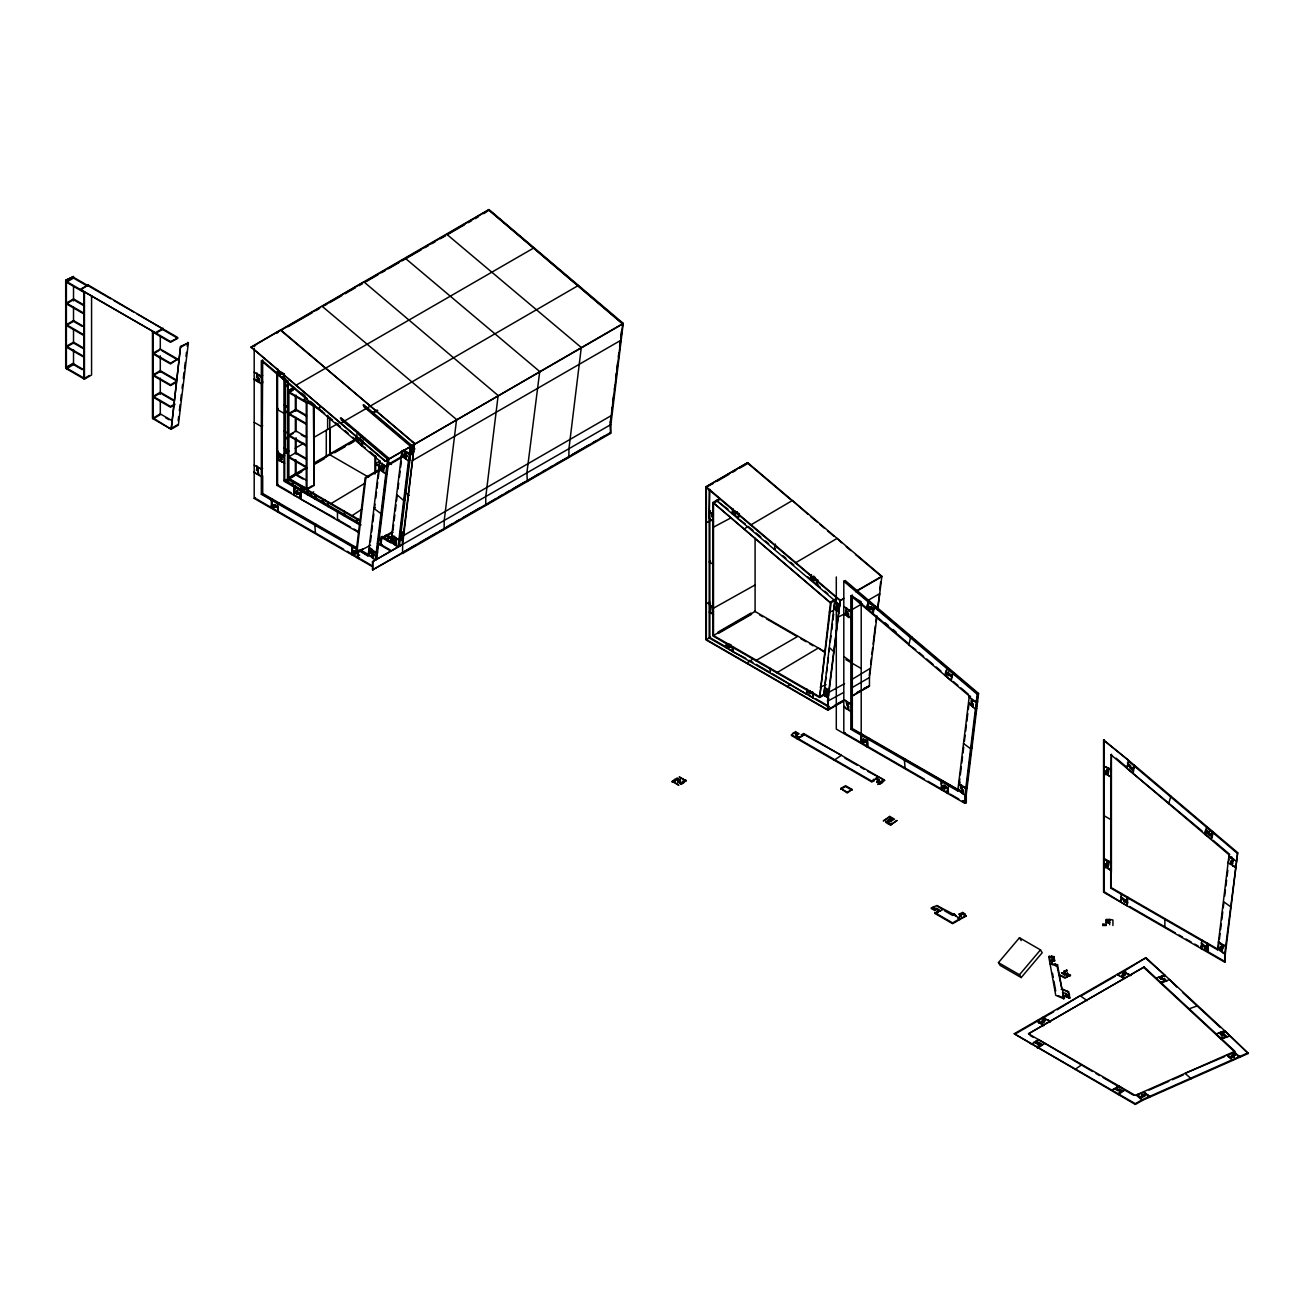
<?xml version="1.0" encoding="UTF-8"?>
<svg xmlns="http://www.w3.org/2000/svg" width="1314" height="1314" viewBox="0 0 1314 1314"><rect width="100%" height="100%" fill="white"/><g stroke="black" fill="none" stroke-linecap="round" stroke-linejoin="round"><path stroke-width="1.5" d="M254.193 348.243L254.193 498.4L371.895 566.35M257.166 380.534L254.193 378.859L259.039 382.407L259.039 378.662L257.413 375.574L257.413 379.927L258.102 378.12L259.039 378.695L259.039 382.423M256.493 373.472L257.413 377.759L256.493 377.2L257.166 373.077M359.872 551.174L368.117 555.921L379.68 460.951L261.338 360.759L261.338 377.036L259.039 374.966L261.338 377.069L261.338 494.278L356.784 549.383M262.012 475.471L262.701 359.97M271.325 505.627L271.965 499.632M271.292 505.611L274.56 507.5L275.907 506.235M275.234 505.233L274.544 504.56L277.747 506.399L278.469 511.622M277.55 451.589L278.24 458.635L276.876 459.424L284.695 463.152M277.78 512.017L277.78 503.771L279.143 502.983M280.112 459.769L280.096 455.367L281.475 455.367L281.475 459.785L280.785 454.973L280.802 460.163L282.149 459.374L280.802 460.163M284.711 455.712L281.722 455.564L284.021 456.861L284.005 378.793L283.216 379.286L284.432 373.964M286.879 449.602L286.206 453.002L287.142 453.527M292.464 486.196L292.464 481.252M293.153 484.932L293.153 481.63M295.338 492.241L296.701 490.664L295.338 492.241L299.099 494.409L295.338 491.436M295.338 486.147L293.975 486.919L294.007 492.536L297.243 494.409L298.59 493.144M301.826 492.553L300.43 493.308L296.028 491.847L297.194 492.52L297.9 491.075M334.627 517.864L300.463 498.926L300.463 490.68L301.826 489.892M306.129 489.547L302.368 488.184L303.041 486.985M304.257 487.872L302.368 487.379M304.257 490.352L304.257 489.268L304.24 490.336L301.005 488.463L301.694 485.917M307.509 491.436L307.492 494.869L307.492 489.908M315.146 499.287L315.146 494.343M315.836 498.022L315.836 494.737M327.843 506.613L327.843 501.669M329.798 428.233L329.798 454.759L329.798 418.115M351.758 552.077L355.026 553.95L356.357 552.685M356.39 551.305L354.994 552.077L355.01 551.009L358.919 552.488M355.7 553.079L355.026 553.473M358.279 553.194L356.915 553.178M358.919 558.072L357.556 558.072L357.572 555.428L358.919 555.428M357.589 553.572L353.105 550.977L356.915 553.966M379.582 540.087L377.693 539.791M380.255 544.982L380.929 541.943L380.929 544.604M384.723 535.734L384.723 536.802L384.706 535.718L386.612 536.03M387.285 538.28L387.285 540.925L387.959 535.718M677.071 779.087L680.307 780.171M674.525 779.777L675.199 780.959L674.525 779.777L672.226 781.896L675.38 780.631L674.706 779.465L677.252 777.987L680.488 779.859L679.896 781.206M686.023 780.385L683.723 782.503L683.05 781.337L686.023 780.385L680.981 784.294L683.526 782.832L682.853 781.649L683.526 782.832M679.371 780.713L681.26 782.586L678.681 781.107M685.152 780.335L679.371 776.985L685.152 780.335L682.853 781.649M828.608 706.916L709.199 637.98L709.182 489.81M709.872 604.259L710.546 611.306L709.199 612.094L713.469 614.558M709.872 489.416L709.182 518.439L711.482 520.525L709.182 518.406M726.281 645.19L729.549 647.079L730.913 645.815M745.794 658.33L732.785 651.596L732.785 646.636M806.763 691.657L810.015 693.529L811.346 692.248M811.904 693.546L812.578 692.363L811.904 693.546L808.094 690.556L812.578 692.363M812.578 697.652L813.251 694.613L813.251 697.274M813.235 692.445L813.218 698.03L808.11 694.301M845.165 732.67L843.818 733.458L843.802 581.297L845.165 580.509L978.585 693.464L966.283 794.428L966.299 802.608L964.936 803.38L836.295 729.106L836.295 576.961M846.101 608.513L846.101 612.258L847.727 615.379L847.727 611.026L847.037 612.817L846.101 612.258L846.791 608.136M844.491 606.805L850.946 611.322L850.946 729.336L942.072 781.929M852.31 595.028L852.31 728.547L959.089 790.19M862.263 734.296L860.9 735.068L860.933 740.685L864.169 742.558L865.532 741.293M861.606 735.479L860.9 737.729M862.28 740.39L862.953 739.191L866.714 742.164L862.28 740.39L863.643 738.813M864.169 740.685L864.169 739.601L867.404 740.702M868.078 746.681L867.404 738.829L868.768 738.041M882.515 782.503L881.842 781.321L882.515 782.503L879.969 783.965L876.734 782.093L877.653 780.779L880.249 781.469L878.36 781.173L879.28 779.843L876.044 777.987L879.28 780.631M876.734 782.093L877.653 780.779M878.343 777.445L871.198 781.567M879.559 781.879L877.653 781.567M879.969 783.965L876.734 781.321M887.607 818.425L883.271 820.938L889.726 816.421L889.052 817.604L892.025 818.54L887.837 821.25L892.305 819.46M888.806 819.608L889.726 820.938L888.806 819.608L885.57 822.268L890.416 825.061L896.871 820.544L890.416 825.061M891.089 823.894L888.116 823.73L888.79 822.564L891.089 824.666L885.57 821.48M891.352 818.146L889.052 817.604M941.382 787.135L944.635 789.008L945.998 787.152M945.998 786.363L944.602 787.135L944.635 786.068L947.87 787.924L948.527 793.114L943.534 790.24M946.523 788.236L942.713 786.823L944.076 785.246L942.713 786.823M947.197 793.13L947.18 790.47L947.87 792.753M931.363 907.974L935.535 909.304L934.599 910.635L931.363 907.974L936.882 905.56L954.293 914.643L952.568 915.415L944.323 910.651M953.537 914.971L956.28 916.137L954.293 913.854M1039.013 1043.743L1036.615 1042.166L1035.925 1043.332M1037.304 1021.241L1039.604 1021.766M1038.503 1043.25L1039.423 1042.708M1092.542 1071.501L1028.517 1033.757L1144.133 967.005L1234.897 1051.266L1135.296 1095.416L1038.454 1039.505L1031.326 1044.416M1039.604 1021.783L1038.931 1022.949L1039.604 1021.783L1037.304 1020.452M1039.177 1040.688L1036.171 1040.836M1041.476 1024.411L1044.712 1021.75L1041.197 1022.719L1045.681 1020.124M1041.887 1023.113L1041.197 1021.931L1044.991 1019.73M1042.659 1044.581L1039.39 1042.692M1043.086 1017.102L1050.231 1022.013M1044.959 1043.25L1037.814 1048.161M1134.918 765.651L1133.703 768.329L1133.062 767.77L1134.261 765.093L1237.673 852.655L1225.469 952.864L1222.414 952.354L1225.387 953.57L1224.714 962.176L1103.579 892.239L1103.579 740.094L1134.278 765.109M1127.855 897.232L1127.182 905.872L1104.269 891.845L1104.253 739.7M1108.375 922.871L1109.689 922.083L1108.375 922.871L1108.375 920.539L1107.406 920.539L1107.39 922.888L1106.076 922.871L1106.076 919.455L1109.689 919.455L1109.689 920.786M1108.375 920.539L1107.39 921.328M1108.425 775.474L1110.724 776.804L1111.398 754.22L1111.398 870.098L1108.425 868.39L1110.724 869.72L1110.724 888.116L1217.569 949.808L1218.669 945.357M1109.673 924.728L1109.689 922.083M1109.689 919.455L1112.942 919.997L1112.925 925.516M1111.825 1090.094L1118.97 1085.972L1123.946 1089.651M1120.678 902.11L1120.711 899.482M1127.182 897.626L1127.166 900.271L1127.182 896.838M1149.701 1097.157L1147.713 1094.89L1146.941 1095.235L1148.912 1097.502L1142.424 1100.393L1136.265 1094.973L1138.253 1096.467L1139.024 1096.106L1137.053 1094.628L1141.932 1093.248M1140.585 1097.174L1145.397 1094.973L1141.176 1097.617L1140.585 1096.385M1142.26 1095.892L1141.899 1094.841L1145.529 1093.232M1143.295 1096.664L1140.437 1098.11M1143.541 1091.753L1149.701 1096.369M1160.968 977.632L1164.631 980.77L1161.79 977.337M1162.381 978.963L1161.28 979.373L1158.866 977.14L1161.264 979.357M1166.733 981.279L1164.319 978.257L1163.826 979.209M1165.173 976.269L1161.921 976.039L1164.68 975.037L1165.189 976.302L1161.905 976.023M1201.177 948.593L1201.177 945.932L1202.524 948.593L1201.177 948.593L1201.85 939.953M1208.289 951.911L1208.289 943.666L1206.975 946.343L1207.648 943.304L1218.242 949.414M1216.173 1033.888L1224.763 1030.817L1248.3 1053.467L1148.945 1097.486M1221.051 1033.428L1222.48 1034.742L1221.363 1035.925L1222.48 1035.531L1221.051 1034.217L1221.889 1033.132L1224.714 1035.761L1221.889 1033.132M1222.48 1035.531L1218.949 1032.903L1224.763 1030.817L1248.3 1053.467M1222.496 1032.262L1225.256 1031.276L1222.496 1033.05L1222.004 1031.802M1226.833 1037.074L1224.402 1034.036L1223.285 1035.235L1223.909 1034.217M1229.592 1036.089L1221.002 1039.16L1226.833 1036.286M1233.813 1051.742L1239.956 1057.146M376.001 559.764L388.287 458.8L340.359 418.213M376.675 559.37L388.977 458.405L341.032 417.819M398.684 546.624L410.97 445.709L363.042 405.123M399.357 546.279L411.66 445.315L363.715 404.728M962.193 801.014L965.626 803.002L965.609 794.74L977.912 693.858L844.491 580.903M966.299 794.428L964.936 795.216L964.936 803.38M1110.724 754.614L1205.332 834.702L1206.531 832.025L1205.332 834.702L1229.066 854.806L1217.618 948.856L1224.697 954.013L1237.673 852.655M1225.387 953.57L1224.697 954.013M180.56 346.453L171.198 429.235L178.343 425.112L188.378 342.823L180.56 346.453L171.198 429.235M178.162 420.611L178.655 416.604M179.394 410.576L180.117 404.548M180.609 400.54L181.348 394.512M182.071 388.501L182.564 384.493M183.303 378.465L184.026 372.437M184.518 368.429L185.258 362.401M185.997 356.39L186.473 352.366M187.212 346.354L187.705 342.33M370.597 545.244L356.061 552.767L365.177 477.655L379.04 469.656M356.735 553.26L365.85 478.148L379.713 470.149M369.119 552.833L369.76 547.659L376.149 553.21L377.529 552.422M370.482 541.729L371.205 535.784M371.698 531.825L372.404 525.879M372.897 521.937L373.849 514.02M374.589 508.075L375.065 504.116M375.788 498.187L376.51 492.241M377.003 488.299L377.709 482.353M378.202 478.395L379.155 470.478M379.483 467.784L379.68 460.951M369.103 553.063L369.661 548.414M368.314 554.278L373.028 558.466L374.129 554.607L373.225 553.95L372.962 555.97L373.455 551.059L374.129 551.552L372.782 552.34M372.108 551.847L372.289 556.364L372.535 553.44L370.926 553.194L373.225 553.046L372.108 551.847L373.455 551.059M372.305 555.477L372.782 551.453M384.214 468.244L383.951 465.846L382.588 465.747L382.095 469.804L382.768 470.297L383.277 465.353M372.979 555.083L373.225 553.046M383.951 464.959L383.195 466.618M373.882 551.552L376.757 553.539M384.361 465.484L387.236 467.472L386.48 473.664M373.652 555.576L373.899 553.555L372.535 554.36L373.455 555.001L373.028 558.466M388.977 458.405L387.614 459.194L375.311 560.158L368.922 554.607M402.051 450.439L390.8 542.83L380.912 537.114M392.245 536.112L391.49 542.436L381.586 536.72M392.919 530.61L393.642 524.664M394.134 520.705L394.841 514.776M395.333 510.817L396.056 504.872M396.532 500.93L397.255 494.984L403.661 500.535L405.024 499.763M397.994 489.054L398.7 483.109M399.44 477.179L400.146 471.233M400.639 467.291L401.361 461.345M402.659 450.768L401.755 457.453L401.082 456.96M393.28 542.846L391.671 540.76M394.709 536.227L393.609 540.103L394.282 542.764L396.335 542.485L394.282 542.764M394.019 540.366L395.218 540.35L395.645 542.879L396.138 537.968L394.529 540.777L395.383 539.611M394.972 542.386L395.465 538.362L396.138 538.855L394.775 538.756M405.96 452.262L406.125 456.812C407.652 453.199 405.205 457.321 405.944 453.149L406.617 452.755M406.634 451.868L406.141 456.812L405.697 454.283L404.498 454.316M392.278 541.122L390.915 541.894L395.711 545.376L396.138 541.943M397.994 547.067L410.28 446.103L411.66 445.315M401.558 536.72L401.805 534.699L401.985 539.2L400.639 536.046L401.066 532.564L402.429 531.776M322.258 306.392L456.566 419.544L444.181 520.837L444.165 529.476M326.841 304.306L322.242 306.458L363.945 281.919L498.137 395.53L485.769 496.823L485.737 505.479M405.418 258.382L539.726 371.534L526.93 472.531M610.074 432.782L372.47 569.947L372.47 561.735L402.166 544.587L414.485 443.689L402.61 544.834L402.593 553.49L610.895 433.226L610.895 424.553L623.23 323.359L488.956 209.517L251.089 347.06L385.15 461.28L622.787 323.95L488.677 209.912L446.974 234.45L581.297 347.52L568.929 448.813L568.896 457.469M610.304 422.747L610.961 417.425M611.667 411.611L612.16 407.537M612.899 401.46L613.638 395.366M614.394 389.289L614.886 385.232M615.625 379.138L616.365 373.045M616.857 368.988L617.596 362.91M618.336 356.817L618.845 352.76M619.584 346.666L620.077 342.609M620.783 336.827L621.473 331.177M622.803 323.605L610.09 424.521M835.359 600.137L831.187 602.568L819.722 696.831L830.514 602.075L835.638 598.954M823.911 694.186L824.551 688.782M824.995 685.251L825.948 677.334M826.44 673.376L827.163 667.446M827.656 663.488L828.362 657.542M829.101 651.613L829.577 647.654L833.142 651.136M830.3 641.725L831.023 635.779M831.746 629.849L832.468 623.904M832.961 619.962L833.667 614.016M835.047 602.715L833.799 607.758L838.513 611.979L838.266 604.933L837.084 609.368L839.137 609.088L837.084 609.368M827.689 692.281L826.851 693.447L825.931 692.741L827.032 688.897M826.851 693.447L828.444 690.638M827.294 695.04L827.771 691.033L827.968 695.549L827.524 693.053M837.774 608.973L838.266 604.933L838.447 609.482C840.237 606.772 837.018 608.185 839.203 607.824M827.771 691.033L827.278 695.927L826.851 693.414M838.447 609.482L838.956 604.539M843.473 701.216L827.869 710.217L827.869 701.545L840.188 600.712L843.736 598.264M869.277 675.495L870.147 668.415L851.505 679.716M870.64 664.358L871.379 658.265M871.872 654.208L872.611 648.114M873.104 644.057L875.338 625.793M875.83 621.736L876.323 617.679M877.309 609.565L879.707 593.632L867.569 600.629M879.756 589.575L880.659 582.053M852.129 696.206L869.457 686.204L869.457 677.548L876.98 615.954M877.719 609.86L881.858 576.271L747.65 462.659L706.061 486.656L705.947 639.819L827.869 710.217M941.382 784.195L942.056 781.929L957.742 790.979L969.305 696.009L970.455 696.962M958.99 785.805L959.861 778.742M960.337 774.8L961.306 766.883M961.782 762.925L962.505 756.979M962.998 753.037L963.704 747.091M964.443 741.162L965.149 735.216M965.642 731.257L966.365 725.328M966.858 721.37L967.81 713.453M968.303 709.494L969.009 703.565L975.415 709.117L976.778 708.328M960.55 788.252L960.977 784.787L960.55 788.219L961.47 788.926L961.717 786.905L962.39 787.398L961.897 791.406L961.47 788.893M971.949 702.826L972.196 700.805L972.393 705.355L971.03 702.152L971.457 698.703M957.742 790.979L958.53 789.648L962.653 793.525L963.08 790.092L962.144 789.386M963.491 786.61L965.675 788.975M973.888 701.249L976.844 702.53L973.986 700.543M978.585 693.464L977.222 694.252L964.936 795.216L957.857 790.043M965.609 794.822L966.381 793.672M1217.569 949.808L1218.292 948.445M1219.392 939.526L1220.115 933.581M1220.591 929.639L1221.314 923.693M1221.806 919.734L1222.776 911.817M1223.252 907.859L1223.975 901.93L1231.054 907.087M1224.697 896L1225.42 890.054M1225.896 886.096L1226.619 880.166M1227.112 876.208L1227.834 870.262M1229.165 859.257L1228.114 862.74L1235.883 867.519M1219.901 950.515L1220.312 947.049L1221.921 947.328L1221.691 950.203L1221.478 945.686L1222.841 945.801L1221.478 945.686M1219.064 942.22L1220.64 944.306L1218.472 941.892L1226.225 946.671M1219.901 950.465L1220.328 947.016L1221.938 947.295M1230.397 864.398L1230.807 860.933L1231.908 860.851M1231.152 858.206L1228.869 856.547L1231.136 858.206L1231.908 857.089M1233.764 859.34L1232.171 864.136L1231.99 859.602L1232.663 860.095M1222.168 945.308L1222.841 948.889L1223.958 945.012M1232.171 864.136L1232.663 859.208M1221.691 950.203L1223.252 945.423L1218.39 942.614M1232.91 866.238L1235.948 866.797M370.597 555.904L368.232 555.001M371.353 549.712L370.926 553.161L372.026 549.318M383.524 472.399L383.934 468.934L383.015 468.26L384.378 467.488M393.609 540.07L394.036 536.621M402.166 454.693L406.207 459.309L406.617 455.843L405.697 455.17L406.897 455.153M405.205 450.16L404.088 454.003L404.778 456.697L406.814 456.418L404.778 456.697M394.972 543.257L395.448 538.362L396.138 538.855M405.451 457.206L405.697 455.17M395.645 542.879L395.728 541.647M395.711 545.376L395.892 540.842M400.31 538.756L402.741 541.302L402.922 536.785M403.661 449.914L409.311 454.053L410.789 452.689M413.154 452.755L411.808 452.64L411.545 446.497M401.985 539.2L402.232 536.293M412.481 453.149L412.974 449.092L412.3 448.6L412.054 450.62L411.118 449.946M825.586 695.484L828.034 698.03L828.05 694.318M825.931 692.741L826.342 689.292M838.184 606.181L837.33 607.347L836.41 606.674L837.511 602.83M837.774 609.877L838.02 607.84M827.968 695.549L828.214 693.513M960.206 790.962L957.939 789.303M962.653 793.525L963.063 790.059M815.123 577.749L814.434 578.127M250.974 347.52L280.785 329.929L414.879 444.017L411.775 441.52M282.494 377.709L276.958 373.981L277.763 370.433M278.026 369.152L277.451 371.681L280.621 374.359L282.165 372.634M281.393 373.554L283.348 374.605L279.11 371.172L283.348 374.605M283.249 378.35L283.085 376.461L284.432 376.609M282.592 378.76L283.118 376.477L283.742 377.003M320.058 406.256L319.253 409.804L324.64 413.384M356.505 434.983L355.289 440.305L356.652 439.517M361.005 441.323L361.843 440.239L357.474 437.513L361.695 440.929L359.445 438.564M370.137 406.141L578.472 285.417M362.27 445.232L362.795 440.305M533.303 248.247L295.699 385.445M713.65 503.065L830.284 602.617L713.65 503.065L718.84 500.076M732.752 510.013L731.947 513.56L733.935 513.298M733.015 508.732L732.44 511.261L735.61 513.938L737.187 512.214M736.628 511.918L739.339 514.07M747.65 462.659L705.947 487.198L840.172 600.744L843.654 598.708M736.398 513.133L737.154 512.214M737.581 518.324L738.09 516.024L738.764 516.599M739.437 513.544L738.222 518.866L745.169 523.777M743.79 529.394L747.403 526.717M750.705 524.992L792.391 500.519L807.699 514.053M775.457 544.045L774.242 549.367L775.605 548.579M795.43 562.868L837.117 538.395L841.633 542.781M811.494 574.547L810.278 579.868L811.641 579.08M811.379 575.056L810.804 577.585L813.957 580.262L815.518 578.538M814.056 579.852L814.844 578.948L816.684 580.509L812.315 577.766L813.842 576.304L812.315 577.766M817.784 579.885L816.569 585.206L834.686 600.531L823.796 695.106M866.567 609.039L868.193 601.943L869.539 601.155M870.213 609.4L871.806 607.692L870.246 609.417L867.059 606.74L868.193 601.943M867.634 604.21L868.324 604.769L869.49 602.075M870.804 606.887L870.591 607.807L870.788 606.871L874.615 609.138M871.018 608.612L872.972 609.663L868.735 606.23L872.282 610.057M872.89 613.424L872.71 611.503L873.383 612.078M871.281 607.413L872.972 609.663L871.133 608.103M872.841 614.344L874.451 607.249L875.814 606.46M875.173 605.918L874.648 608.185L874.5 606.312M948.675 675.33L950.022 674.542M949.628 673.737L949.151 673.211M954.178 672.801L952.814 673.589L951.188 680.685L944.897 675.347L947.213 667.857M1103.579 740.094L1128.644 760.33L1127.018 767.425L1116.079 758.178M1128.348 765.701L1132.734 768.444L1127.527 765.126L1126.985 768.378L1202.228 831.105M1130.221 767.277L1133.128 770.858L1130.007 768.197L1130.582 765.684L1127.412 762.991L1130.352 766.588M1132.06 768.838L1132.734 768.444M1134.228 766.046L1133.292 772.747M1168.639 803.642L1170.955 796.153M1210.243 837.889L1204.675 834.144L1206.975 826.654M1212.165 836.804L1208.338 834.521L1209.225 833.207L1211.081 834.768L1205.874 831.466L1205.858 832.419M1208.716 832.928L1209.603 831.598L1208.716 832.928L1212.066 834.653L1213.282 831.992L1211.656 839.088M1210.408 835.162L1206.712 832.041M1211.426 834.111L1212.625 831.433L1212.066 834.669M280.687 330.372L414.961 443.672M280.605 374.342L280.802 373.422M340.425 423.371L370.137 406.223M357.047 436.034L356.39 435.492L355.815 438.022L358.952 440.683L360.414 439.484M359.313 439.073L360.693 438.285M358.952 440.683L359.165 439.763M359.839 439.369L359.05 440.272M360.003 438.679L360.217 437.759M365.276 447.795L360.923 445.068L361.449 442.802L362.779 442.949L362.138 442.407M362.106 443.344L362.68 440.814M385.15 461.28L623.23 323.359M735.594 513.922L735.807 513.002M813.005 577.372L815.009 578.259L815.222 577.339L814.992 578.259M813.957 580.262L814.171 579.343M816.01 580.903L816.848 579.819M727.94 509.191L716.327 500.338L815.928 584.648L817.932 584.418L816.569 585.206L817.127 581.971M817.094 582.923L817.669 580.394M868.291 604.752L868.817 602.469M947.18 668.81L945.423 673.08L948.577 675.741L948.79 674.821M951.993 675.577L950.63 676.382L947.098 672.571L952.305 675.872L950.548 680.126M948.462 671.783L946.934 673.244M950.63 676.382L952.141 674.903L952.305 675.872M1204.675 834.144L1205.776 829.331L1208.929 831.992M1208.338 834.521L1208.552 833.602M998.443 962.62L1019.467 937.753L1040.474 949.891L1042.216 952.716L1021.192 977.567L1000.184 965.429L998.443 962.62L1019.467 974.742L1021.192 977.567M1019.467 974.742L1040.474 949.891M381.766 469.443L380.994 470.56L379.401 468.507M1050.05 963.835L1056.998 965.987L1054.616 964.46L1057.54 964.755L1061.909 988.933L1068.594 991.774L1069.892 997.967L1066.015 996.998L1066.574 995.47L1066.689 996.603L1069.892 997.967M65.7 280.243L73.518 276.515L65.7 280.243L65.7 367.542L83.751 377.972M110.754 298.804L73.518 277.303L66.373 281.426L170.524 341.558L177.669 338.224L170.524 342.346L153.147 332.311M87.43 286.107L73.518 278.092L66.373 282.214L83.751 292.25M80.926 289.031L88.071 284.908L163.133 329.042L155.988 333.165L80.926 289.819L88.071 284.908M67.802 303.008L73.518 299.707L83.948 305.735M82.207 326.365L73.518 321.339L66.373 325.461L83.751 335.497M67.802 346.272L73.518 342.97L83.948 348.982M65.7 367.542L72.845 363.42L83.948 369.825M66.373 367.936L73.518 363.814M66.373 280.638L66.373 368.725L73.518 364.602L82.207 369.612M155.988 332.376L163.133 328.254M89.467 375.459L83.751 378.744L83.751 291.462M66.373 368.725L84.441 379.138L91.569 375.016L91.569 295.847M154.576 353.105L158.863 350.641M181.233 346.945L188.378 342.823M177.669 359.05L160.292 349.031L153.147 353.154L170.524 363.19L177.669 359.05L170.524 363.962L153.147 353.942M175.928 379.68L160.292 370.647L153.147 374.786L170.524 384.805L176.24 381.503M175.928 380.469L160.292 371.435L153.147 375.558L170.524 385.593L176.24 382.292M154.576 396.368L160.292 393.067M280.654 330.471L320.517 307.394M365.538 281.459L445.265 235.387M254.193 346.239L255.557 345.467M276.876 333.148L278.24 332.36M287.996 326.71L312.256 312.699M315.721 310.695L319.187 308.691M329.584 302.696L341.706 295.699M345.171 293.695L355.568 287.7M359.034 285.696L362.5 283.693M365.965 281.689L378.087 274.692M381.553 272.688L385.018 270.684M388.484 268.697L398.881 262.685M402.281 260.747L421.4 249.676M424.865 247.689L428.331 245.685M431.797 243.681L435.263 241.677M440.453 238.688L445.66 235.682M447.384 234.68L464.713 224.678M468.178 222.674L471.644 220.686M475.11 218.682L478.575 216.679M483.766 213.673L488.545 210.437M174.187 400.31L160.292 392.278L153.147 396.401L170.524 406.437L174.811 403.956M153.147 397.189L170.524 407.225L174.811 404.745M160.292 400.474L160.292 414.698L153.147 418.821L153.147 331.522M254.193 372.141L261.338 376.264L262.701 375.476M152.473 331.128L152.473 418.427L170.524 428.857L177.669 424.718M261.338 376.264L262.701 382.16M276.942 373.981L281.869 377.167M262.685 382.965L261.338 383.754L254.193 379.631M280.982 372.749L283.512 373.915L281.656 372.355M285.368 385.988L288.209 384.345M285.368 386.776L288.209 385.133M293.925 387.384L288.209 390.685L294.599 387.778M294.599 388.55L288.883 391.851L322.636 411.331M293.17 390.159L288.883 392.64L306.261 402.675M278.24 408.473L276.876 409.262L284.021 413.384L285.368 412.596M303.435 400.244L306.293 397.813M285.384 412.169L288.209 410.543M262.701 425.687L261.338 426.475L254.193 422.352M285.384 412.957L288.209 411.331M290.312 413.45L296.028 410.149M293.17 433.423L288.883 435.903L306.261 445.922M285.384 438.367L288.209 436.724M285.384 439.155L288.209 437.513M278.24 451.195L276.876 451.983L284.021 456.106M257.429 470.691L256.509 470.149L257.166 465.994M360.365 525.255L284.021 481.187L284.021 453.872L289.211 450.883M277.566 458.257L279.176 460.754M279.586 457.288L280.785 457.206M284.021 453.872L287.552 451.852M295.157 448.238L303.813 443.245M314.21 437.233L338.027 423.469M280.95 456.467L280.112 457.584L279.176 457.026L279.176 453.281M262.701 468.408L261.338 469.213L254.21 465.09M280.802 457.978L282.149 457.173M262.012 469.558L256.493 466.388M372.831 412.448L377.085 410.001M373.488 413.007L377.742 410.559M356.915 433.209L358.279 432.421M379.582 420.119L380.945 419.314M341.246 419.938L358.246 433.357M289.638 477.146L295.354 473.845L306.458 480.267M296.192 473.368L304.864 468.375M315.212 462.397L329.124 454.365L368.593 477.163M330.849 453.363L355.108 439.369M254.193 498.4L255.557 497.612M261.338 494.278L262.701 493.489L262.701 475.849L261.338 476.637L254.193 472.514M276.876 372.634L276.876 485.309L278.24 484.521M288.883 478.362L307.279 467.751M314.161 463.793L355.782 439.747M294.599 475.849L288.883 479.15L288.883 391.079M296.586 474.715L301.826 471.693M314.046 464.63L324.525 458.57M334.659 452.722L345.139 446.678M348.637 444.658L353.877 441.635M286.797 481.22L289.638 479.577M363.239 437.578L363.206 438.531L357.556 433.751M287.487 481.614L290.312 479.971M364.569 437.743L363.206 438.531L387.614 459.194M363.929 406.847L385.889 425.44L387.252 424.652M361.58 445.627L362.943 444.838M272.671 500.026L271.965 503.065L271.292 500.026L272.655 499.238M295.354 486.936L294.665 489.991L294.648 486.525M302.368 488.184L303.731 486.607M271.982 507.877L271.292 500.026M311.976 485.884L306.261 489.186L306.261 401.887M314.095 406.272L314.095 485.457L306.95 489.58L306.95 402.281M301.152 495.871L299.756 495.871L300.479 498.137M306.786 491.814L307.476 491.42M277.796 511.228L277.78 509.356M309.48 494.31L313.734 491.863M310.153 494.705L312.995 493.062M379.943 461.115L375.656 463.579L380.879 466.585M379.565 461.986L386.645 467.143L388.008 466.355M382.522 463.251L381.421 467.111L383.704 466.979M321.503 501.258L324.328 499.616M322.176 501.636L325.018 500.01M402.774 455.022L401.394 455.81L408.473 460.968L409.853 460.179M387.696 464.663L401.558 456.664M386.628 466.158L402.232 457.157M381.766 469.443L378.81 468.178M411.808 452.64L413.154 451.852M409.919 454.381L404.515 450.554M365.095 483.141L330.455 503.935M387.17 473.27L385.79 474.058L378.711 468.901M316.148 524.352L314.785 525.124L315.459 532.991M338.831 511.261L337.468 512.033L337.468 520.278L338.831 519.506M361.843 509.274L351.462 516.057M375.262 507.697L373.899 508.469L380.978 513.626L382.341 512.854M355.421 520.837L358.246 519.194M356.094 521.231L358.936 519.588M353.154 553.966L351.791 554.738L351.791 546.493L353.154 545.704M351.791 546.493L352.448 549.531L353.121 546.476L357.457 548.989M356.061 552.767L362.993 548.759M380.321 538.756L392.443 531.759M377.529 541.253L393.116 532.252M381.602 539.397L380.912 545.359L382.259 544.587M391.753 534.946L398.832 540.12L400.212 539.331M359.609 555.034L357.556 555.428L357.556 558.072M354.468 550.993L358.246 552.882L358.229 558.466L359.593 557.678M371.336 553.473L372.7 552.718M391.539 541.926L382.259 536.342M368.117 555.921L358.919 549.827M401.312 538.707L402.692 537.935M399.423 540.448L396.549 538.461L398.832 540.12M372.47 561.735L610.895 424.553M374.211 568.946L402.593 553.046M403.907 551.798L416.029 544.801M419.495 542.797L436.823 532.794M439.566 531.217L444.165 529.033M447.22 526.799L452.41 523.793M455.876 521.789L459.342 519.802M462.807 517.798L480.136 507.795M495.723 498.794L485.737 505.036M499.189 496.791L502.654 494.787M506.12 492.783L509.586 490.795M513.051 488.792L525.173 481.778M539.036 473.779L527.325 481.023M542.501 471.775L545.967 469.788M549.433 467.784L552.898 465.78M556.364 463.776L568.896 457.026M571.951 454.775L589.28 444.773M592.745 442.769L596.211 440.781M599.677 438.777L604.867 435.772M705.947 487.198L713.288 483.421M716.754 481.433L728.876 474.42M732.341 472.432L735.807 470.428M739.273 468.425L747.929 463.431L790.732 499.681M824.864 694.564L819.657 697.57L712.812 635.877L712.812 502.539L718.002 499.55M755.09 538.362L755.09 611.486L713.502 635.483L713.486 502.933L718.692 499.944M710.546 510.932L709.182 511.721L713.469 514.185M709.856 518.816L713.469 521.674M709.823 521.017L705.947 522.775M730.83 517.93L712.812 527.522M710.546 561.144L709.199 561.932L713.469 564.412M709.823 602.058L705.947 603.816M710.562 603.865L709.199 604.654L713.486 607.134M709.872 610.928L711.482 613.424M755.09 584.96L712.829 608.579M718.019 632.1L750.951 613.096M710.546 637.191L706.357 639.639L706.357 487.428M718.364 633.463L751.559 614.295M730.913 644.435L729.516 645.19L729.516 644.106M726.971 647.457L732.079 651.186L732.079 648.541L733.458 648.541M835.244 601.171L840.221 605.688M855.874 591.267L881.858 576.271M855.759 591.743L881.76 576.698L855.529 554.541M835.08 607.692L833.717 608.464L839.383 612.603M836.821 606.969L838.02 606.953M829.955 612.57L829.282 612.078L833.404 610.567M751.789 659.842L746.582 663.291M848.647 617.481L847.727 613.211L848.647 613.72L848.647 617.449L844.491 613.49M845.05 613.638L837.708 617.334M851.981 609.63L862.378 603.635M844.491 614.295L851.636 618.418M852.31 610.534L850.946 611.322L850.946 595.817L861.212 601.73L861.212 735.249M850.946 612.094L848.647 609.992L850.946 612.11L851.636 610.928L852.31 617.219M846.101 615.231L843.802 613.884M850.946 618.812L852.31 618.023M770.464 672.554L769.774 668.005M790.699 684.298L787.234 686.746M844.491 657.016L850.946 661.533L852.31 660.745M826.03 684.66L820.166 687.173M824.749 687.222L829.725 691.755M911.85 636.962L910.487 637.75L908.877 644.846L915.825 649.757M823.993 693.431L825.504 696.223L823.221 694.564L828.888 698.637M673.08 781.173L678.878 785.296L673.08 781.961L674.706 779.465M672.226 781.896L675.199 780.171M712.812 635.089L819.657 696.781L824.913 693.825M676.973 779.695L679.568 781.173L676.973 780.483L677.663 779.301M844.574 683.707L828.559 692.412M826.605 695.434L828.658 695.155L827.278 695.927M840.188 600.712L827.492 701.265L843.489 692.56M852.129 687.551L869.457 677.548M830.99 707.507L827.459 709.527L827.902 701.561M834.39 705.519L843.046 700.526M844.508 699.738L850.963 704.255L852.31 703.466M856.909 692.527L860.374 690.523M863.84 688.52L869.457 685.76L852.129 695.763M843.473 700.773L827.869 709.774L705.947 639.376M793.048 733.787L795.594 731.52L798.83 734.181L795.315 733.228L798.83 733.393M874.171 780.615L873.498 779.448L874.171 780.615L871.872 781.945L791.406 735.495L793.048 732.998M844.491 706.406L846.117 708.903M796.268 734.855L797.204 734.329L796.268 735.643L799.503 737.515L796.268 735.643M844.491 707.178L850.946 711.695L852.31 710.135M851.636 704.616L848.663 702.908M801.376 734.871L802.049 736.037L801.376 734.871L803.675 733.541L884.815 780.385L877.67 784.507M804.349 734.707L797.204 738.846L804.349 734.707L803.675 733.541M850.946 729.336L852.31 728.547M952.847 672.637L952.814 673.589M862.28 735.084L861.573 738.123M866.025 742.558L866.714 741.375L864.136 740.669L864.136 739.585M861.59 742.936L860.916 735.068M970.537 696.256L969.174 697.044L976.253 702.202L977.616 701.413M969.108 702.842L973.132 707.458L973.148 703.696M840.779 788.482L845.575 785.706L852.047 789.435L847.251 792.999L840.779 788.482L847.251 792.211L852.047 789.435M840.779 789.271L845.575 786.495L852.047 790.223M905.757 759.41L904.393 760.182L905.083 768.033M791.406 734.707L871.872 781.157L876.914 778.266M878.36 780.385L879.28 779.843M881.842 781.321L884.141 779.99L867.782 771.334M971.966 747.912L970.586 748.684L963.507 743.527M942.762 789.008L941.399 789.796L941.399 781.551L942.762 780.762M889.726 816.421L894.571 819.213L890.416 821.332L892.305 820.248M960.058 782.323L958.694 783.095L965.774 788.269L967.137 787.48M1103.579 765.98L1111.398 769.708L1103.579 765.98L1105.879 767.31M1109.098 768.394L1108.425 772.517L1107.488 772.008L1108.425 772.517M1106.289 771.302L1107.488 771.203L1105.879 771.055L1105.879 774.784M1104.253 773.075L1111.398 777.198M1106.815 773.765L1108.178 773.765L1106.815 773.765L1106.799 769.413L1108.162 769.413L1108.178 773.765M1110.724 776.804L1110.724 869.737L1108.441 869.178M931.363 908.762L933.909 906.512M933.63 908.204L937.145 908.368L940.381 911.013L933.63 908.204L935.535 910.093M933.63 908.992L934.32 907.81M959.762 919.57L952.617 923.693L934.862 913.427L937.161 911.325L937.835 912.491L937.161 911.325M934.862 913.427L942.68 909.699L936.882 905.56M1104.253 815.813L1111.398 819.936M934.862 912.639L952.617 922.904L959.762 918.782L953.537 914.183M1111.414 862.657L1104.269 858.535M1104.269 859.274L1105.879 860.227M1106.815 862.312L1108.178 862.312L1107.505 867.109L1106.815 862.312L1108.178 862.312M1109.098 861.311L1108.425 865.433L1107.488 862.707M1106.289 864.185L1107.488 864.103L1107.505 867.109M1104.269 865.959L1110.724 870.476M1106.815 864.497L1105.879 863.955L1105.895 867.716L1105.879 863.955L1107.488 864.103L1107.488 861.918M1108.178 864.497L1108.425 865.433L1108.425 861.721L1103.579 858.929M1106.815 866.714L1108.178 866.714M1110.724 888.116L1111.398 870.098M1121.368 893.471L1120.711 902.143M1122.057 898.382L1124.62 900.484M1127.855 902.817L1123.946 901.355L1124.587 899.86M1125.802 901.338L1126.476 900.156L1125.802 901.338L1122.057 899.187M1064.159 995.536L1062.812 995.634L1064.159 995.536L1063.782 998.722L1055.733 995.306L1048.736 956.559L1053.976 956.789L1054.715 960.846L1053.138 960.961L1052.038 958.366L1053.138 960.353L1051.561 960.468L1052.284 964.525L1052.235 960.074M1051.496 956.017L1050.97 957.249L1051.496 956.017L1053.976 956.789M1053.138 960.961L1054.715 960.846M1236.031 860.982L1228.951 855.825L1231.218 857.484M1231.481 863.643L1232.844 863.741M1052.465 963.983L1057.54 964.755M1064.044 971.26L1067.017 970.323L1064.718 972.426L1064.044 971.26L1064.718 972.426M1064.044 972.048L1067.017 970.323M1065.654 974.052L1064.734 975.382L1061.498 972.721L1068.233 975.546M1067.264 973.116L1066.344 974.446L1067.264 973.116L1070.499 975.776L1064.981 977.402L1059.199 974.84L1064.981 978.191L1067.28 976.86M1164.861 918.585L1164.861 926.83M1067.543 975.152L1066.344 973.658M1067.28 976.072L1070.499 974.988M1056.85 965.133L1061.909 988.933M1062.862 989.343L1063.108 998.443L1064.455 998.328M1061.219 989.327L1068.594 991.774M1062.484 992.53L1066.36 993.499M1065.736 994.402L1068.364 995.437M1065.687 993.893L1066.492 994.632M1067.921 992.169L1068.906 994.583M1068.216 994.977L1069.563 994.862M1224.763 1030.817L1145.989 957.692L1014.227 1033.757L1135.345 1104.483L1142.49 1100.36M1015.952 1033.543L1053.664 1011.796M1057.179 1009.76L1080.092 995.733L1087.22 1000.644M1081.849 995.503L1115.323 976.187M1117.754 974.774L1119.38 975.694M1119.216 973.92L1122.123 972.261M1125.293 970.422L1145.989 957.692M1122.632 973.822L1125.868 971.966L1122.599 973.838L1123.552 975.152L1126.114 973.674L1121.663 975.448L1125.178 975.3L1121.926 977.173M1045.402 1018.416L1042.15 1020.305L1043.102 1021.602M1047.948 1019.894L1049.558 1022.407M1144.133 967.005L1028.517 1033.757M1201.177 942.992L1206.975 947.427L1202.491 945.62L1203.164 944.438L1202.524 945.932M1204.38 945.932L1206.975 946.638L1206.301 947.821M1208.322 949.283L1204.38 947.788L1205.053 946.326L1202.491 944.832M1037.272 1044.712L1037.814 1043.645L1033.625 1042.298M1221.002 949.71L1222.365 949.808M1081.964 1064.619L1074.819 1069.53M1116.637 1087.302L1119.627 1087.154M1114.091 1088.764L1120.858 1091.589M1119.889 1089.175L1118.97 1090.489L1119.462 1089.405M1119.889 1092.115L1117.606 1094.234M1125.408 1089.7L1118.263 1094.611M1014.227 1033.757L1135.345 1103.694L1142.49 1099.572M948.527 784.869L947.837 793.508M1229.296 1056.899L1226.553 1054.961L1232.713 1060.365M959.138 914.068L959.943 915.464L959.138 914.068L962.768 912.458L964.969 914.117L964.213 915.234L964.969 914.117M959.943 914.675L962.669 914.166L960.55 915.119L961.339 916.499M959.696 918.814L966.184 915.94L959.696 919.603L959.762 918.782M1148.962 1090.127L1168.819 1081.34M1172.417 1079.73L1183.257 1074.934M1224.763 1056.538L1185.047 1073.357L1191.207 1078.761M1228.935 1054.682L1234.897 1052.054L1144.133 967.794M1228.541 1057.228L1229.296 1056.111M1235.784 1053.237L1232.154 1054.846L1232.959 1056.226L1232.516 1055.109M1233.567 1055.881L1230.84 1056.374L1235.686 1054.945L1233.567 1055.881L1234.355 1057.261L1233.567 1055.881L1234.355 1056.489L1230.725 1058.099L1228.541 1056.44M1142.424 1099.604L1248.3 1052.678M1156.106 978.125L1164.68 975.037L1145.989 958.464M1160.968 978.421L1161.79 978.125M1163.81 980.277L1164.631 979.981M1163.169 981.131L1160.41 982.905L1163.695 981.607M1221.363 1035.153L1222.48 1034.742M1224.402 1034.824L1223.285 1034.447M1221.051 1034.217L1221.889 1033.921M1102.824 924.728L1106.076 924.974M1106.076 920.243L1109.689 920.243M1106.076 922.1L1107.39 922.1M1048.736 956.559L1050.97 957.249M1051.561 960.468L1052.465 960.748M1054.764 965.297L1056.998 965.987M1065.802 995.026L1068.446 996.275M1065.884 995.864L1067.773 996.669L1067.674 995.831M1058.263 995.7L1061.942 997.26M610.074 424.553L610.484 433.456M713.091 515.548L713.108 519.884M1105.879 771.039L1106.815 771.581M526.914 472.564L527.325 481.466M845.855 659.628L861.212 668.498M754.4 611.092L825.192 651.958M759.541 614.853L762.974 616.824M766.423 618.812L797.319 636.649L755.747 660.663M800.817 638.67L806.073 641.708M809.572 643.729L813.07 645.749M825.192 652.746L818.326 647.999L776.738 672.784M713.108 608.431L713.108 612.833M712.434 610.254L711.482 605.951M848.663 702.941L850.963 704.255M847.054 705.733L846.117 701.43M847.727 706.094L848.663 706.669M303.435 399.472L319.138 408.539M728.317 647.441L726.281 647.835L726.297 642.891M725.262 646.472L709.872 637.586L709.856 511.343M749.325 660.351L752.84 662.387M756.371 664.424L768.706 671.553M772.221 673.573L806.78 694.318L806.763 688.717M815.616 698.637L829.282 706.521M114.252 300.807L133.453 311.894M136.935 313.915L161.376 328.024M162.033 328.401L177.669 337.435M162.033 329.19L177.669 338.224M306.458 415.372L296.028 409.36L288.883 413.483L306.261 423.519M388.024 462.462L391.49 464.466M297.769 411.151L306.458 416.16M283.906 404.778L288.193 407.258M947.213 788.63L943.403 785.641L947.197 787.842M283.906 405.205L286.764 406.847M862.28 739.585L866.025 741.753M942.713 786.035L947.197 788.63M867.404 747.075L866.698 744.02L866.731 746.681M962.883 800.637L966.299 802.608M844.491 733.064L924.465 779.235M927.98 781.255L940.315 788.384M950.236 794.116L958.777 799.043M1111.398 887.722L1207.648 943.304M288.883 414.271L306.261 424.307M375.656 464.368L380.879 467.373M1120.678 896.526L1126.476 900.961M1123.913 901.322L1127.133 903.194M1204.412 947.805L1207.648 949.677M1129.613 906.496L1175.422 932.94M1178.954 934.977L1182.469 937.013M1186 939.05L1191.289 942.089M1194.804 944.125L1198.335 946.162M1203.953 949.414L1225.387 961.782M83.948 304.947L73.518 298.935L66.373 303.058L83.751 313.077M162.033 350.822L177.669 359.839M306.458 437.004L296.028 430.992L288.883 435.115L306.261 445.15M301.251 434.786L304.717 436.79M66.373 303.83L83.751 313.865M283.906 430.976L288.193 433.439M806.106 735.725L841.354 755.287L834.209 760.198M844.869 758.112L857.204 765.224M860.736 767.261L864.251 769.298M797.204 735.101L795.315 734.017L795.988 732.834M83.948 326.578L73.518 320.55L66.373 324.673L83.751 334.709M306.458 458.635L296.028 452.607L288.883 456.746L306.261 466.766M296.028 453.396L306.458 459.424M283.906 447.926L288.752 450.702M288.883 457.518L306.261 467.554M280.785 457.945L281.722 462.249M83.948 348.21L73.518 342.182L66.373 346.305L83.751 356.34M162.033 394.069L172.463 400.08M302.992 479.035L296.028 475.027L296.028 460.031M314.095 485.457L313.405 405.878M890.416 821.332L891.335 821.874L890.416 820.544M66.373 347.093L83.751 357.129M288.209 477.968L306.261 488.397M387.827 535.488L393.034 538.494M287.536 478.362L360.036 520.229M385.79 535.094L393.034 539.282M360.036 521.017L287.536 479.15L287.552 380.945M385.79 535.882L392.656 539.84M285.384 480.398L359.97 523.465M284.021 480.398L361.054 524.877M172.463 420.923L160.292 413.91L153.147 418.033L170.524 428.857M256.493 470.116L257.429 470.658M258.102 471.036L259.055 475.339M165.515 417.704L168.98 419.708M1130.007 975.152L1127.708 973.822L1130.713 975.546M279.258 485.901L291.232 492.816M300.446 498.121L293.975 495.181L293.975 486.919M338.141 519.884L350.477 527.013M354.008 529.049L359.28 532.104M378.038 542.928L390.143 549.909M254.193 471.742L256.493 473.845M276.876 485.309L358.607 532.482M377.364 543.323L391.161 551.289M1117.081 974.38L1124.226 978.503M262.701 493.489L356.045 547.38M361.235 550.385L367.838 554.196M356.817 548.611L262.012 493.883L262.012 360.365L277.632 373.587M277.78 506.416L274.544 504.56L274.511 505.611M274.527 506.416L276.416 507.5L272.655 504.543L274.527 507.483M256.591 498.992L343.66 549.268M347.175 551.289L350.707 553.342M353.909 555.181L358.262 557.694M360.611 559.058L370.877 564.987M1067.017 971.095L1066.344 969.929M686.023 781.173L685.35 780.007M683.05 781.337L683.723 782.503M680.981 783.505L677.745 781.649L678.862 781.567M672.226 781.107L672.899 782.273M1047.931 1019.894L1050.231 1021.224M1038.931 1022.144L1036.631 1020.83L1043.776 1025.725M1030.176 1035.498L1033.494 1037.419M1096.057 1073.538L1099.588 1075.575M1103.103 1077.611L1117.196 1085.742M1125.408 1090.489L1133.637 1095.252M1119.873 1089.158L1123.125 1091.031M1036.615 1042.166L1040.36 1044.334L1039.67 1045.517L1037.781 1044.416L1040.36 1045.123M1120.858 1090.801L1117.048 1088.6L1118.263 1090.094L1117.36 1090.636M1040.113 1046.059L1037.107 1047.767M864.826 740.275L866.714 741.375M943.403 785.641L945.292 786.133M866.714 742.164L864.842 741.687M390.915 541.894L397.994 546.985M371.616 552.816L372.535 553.473M622.376 323.655L488.545 209.764M620.323 340.589L412.432 460.606M1232.992 865.532L1235.275 867.191M611.174 415.667L403.283 535.685M836.41 606.674L837.33 607.347M410.691 445.857L414.928 448.961M409.837 452.772L412.678 454.841M410.707 453.396L413.22 455.252M405.944 453.149L405.27 452.657L405.024 454.677L405.878 453.511M401.476 455.087L403.759 456.746M405.024 492.356L409.262 495.444M400.195 531.924L404.449 535.028M373.209 553.982L374.129 554.656M1239.956 1056.357L1237.23 1055.208L1239.217 1056.702M966.184 915.94L962.768 912.458M960.55 915.119L961.339 915.71L957.709 918.108M1141.866 1094.858L1142.671 1096.254M1144.067 1096.5L1143.262 1095.909L1145.397 1095.745L1144.806 1094.529M1137.021 1094.644L1139.008 1096.139M1138.269 1096.451L1140.47 1098.093M1127.954 760.724L1237 853.049M868.866 601.549L875.14 606.854M386.562 425.046L380.272 419.724M1206.301 827.048L1212.592 832.386M1213.167 840.352L1229.756 854.412M810.787 516.665L816.963 521.888M820.035 524.5L824.666 528.425M827.754 531.037L833.93 536.26M846.265 546.706L850.897 550.615M843.802 581.297L977.222 694.252M947.624 672.867L951.303 675.987L947.098 672.571M885.16 622.836L888.297 625.497M892.994 629.472L896.132 632.133M907.99 643.137L851.636 595.423L851.636 728.942L958.481 790.075M918.946 652.417L923.643 656.392M926.781 659.053L933.055 664.358M936.192 667.003L940.89 670.978M953.389 681.572L957.906 685.399M960.928 687.945L968.467 694.334M850.946 595.817L969.305 696.009M814.532 577.717L816.618 579.507M706.061 486.656L840.27 600.268M812.479 577.092L816.684 580.492M732.621 513.166L738.271 517.93M748.29 526.438L753.004 530.413M756.125 533.057L760.839 537.048M765.536 541.023L768.657 543.668M782.766 555.608L785.903 558.253M790.601 562.244L793.738 564.889M807.831 576.83L820.281 587.358M824.798 591.201L827.82 593.747M385.889 425.44L410.28 446.103M282.214 372.7L284.35 374.49M251.089 347.06L385.248 460.82M284.58 378.498L287.717 381.159M301.826 393.1L304.947 395.744M283.906 378.892L307.41 398.799M310.531 401.443L315.229 405.418M327.777 416.029L332.475 420.02M335.596 422.665L340.31 426.639M345.007 430.614L348.128 433.275M352.842 437.25L361.005 444.165M369.809 451.622L375.837 456.73M356.62 440.453L359.445 442.851M1176.769 987.044L1169.493 979.505L1160.919 983.381M1182.584 992.448L1220.394 1027.548M1019.467 937.753L1021.192 940.578M1055.29 964.065L1055.454 964.903M1053.302 957.183L1054.042 961.24M1049.41 956.181L1050.395 961.634M1052.514 973.28L1053.22 977.222M1053.927 981.147L1055.717 990.986M1068.89 995.256L1069.218 998.361M1063.223 992.826L1063.798 998.049M1063.469 995.93L1063.782 998.722M1130.697 975.546L1123.569 971.424M1123.043 974.068L1123.536 974.38M1107.488 769.019L1107.488 774.16M941.399 781.551L941.399 784.195M732.785 648.935L732.785 651.596M387.942 538.658L387.942 541.302L387.942 534.716M307.492 492.208L307.492 494.869M300.463 498.926L300.43 493.308M281.475 456.796L281.475 459.769M1224.714 953.964L1224.714 962.176M1206.975 943.682L1206.975 946.343M1197.12 1005.949L1188.546 1009.021M944.618 787.924L944.618 788.991M944.602 786.051L944.602 787.135M867.371 741.457L867.371 744.397M864.136 741.457L864.136 742.541M848.663 706.636L848.663 710.398M813.218 693.086L813.218 698.03M809.999 692.445L809.999 693.513M729.516 645.979L729.516 647.063M681.178 783.982L677.942 782.109M380.912 538.773L380.912 545.359M375.656 456.172L375.656 472.399M374.983 455.777L374.983 474.042M372.88 561.965L372.88 570.194M358.229 551.864L358.229 558.466M354.994 550.993L354.994 552.077M354.994 552.866L354.994 553.95M344.498 511.277L344.498 516.221M327.629 415.29L327.629 429.481M326.283 430.269L326.283 456.779M307.46 489.251L307.476 494.064M301.152 491.929L301.152 496.889M301.005 486.164L301.005 491.124M297.194 491.436L297.194 492.52M297.21 493.308L297.21 494.393M296.028 395.071L296.028 411.315M296.028 417.392L296.028 431.764M296.028 437.693L296.028 453.938M295.354 396.713L295.354 410.921M295.354 419.035L295.354 431.222M295.354 439.336L295.354 453.544M295.354 459.637L295.354 473.845M288.226 381.339L288.209 478.756L284.695 480.793L284.695 454.266M285.368 380.042L285.384 453.281M284.695 378.399L284.711 453.691M277.55 372.24L277.55 484.915M160.292 335.513L160.292 349.803M160.292 355.815L160.292 372.059M160.292 378.153L160.292 394.397M84.441 291.856L84.441 379.138M73.518 286.666L73.518 300.873M73.518 306.967L73.518 321.339M73.518 329.305L73.518 343.512M73.518 349.606L73.518 364.602M711.482 513.035L712.418 517.338L711.482 513.068M727.66 644.106L731.405 647.079L727.66 644.106M810.015 690.589L810.015 691.657L809.982 690.573M1102.824 924.185L1102.824 925.516L1106.076 925.516L1106.076 924.185L1102.824 924.185M1220.509 1037.912L1223.761 1037.387L1220.509 1037.912M737.827 513.889L734.115 510.752L737.827 513.889M946.261 674.558L946.244 675.511L946.261 674.558M847.727 703.91L847.727 708.312L847.727 703.91M258.102 468.852L258.119 473.27L258.102 468.852M413.647 451.786L412.727 451.113L413.647 451.786"/></g></svg>
